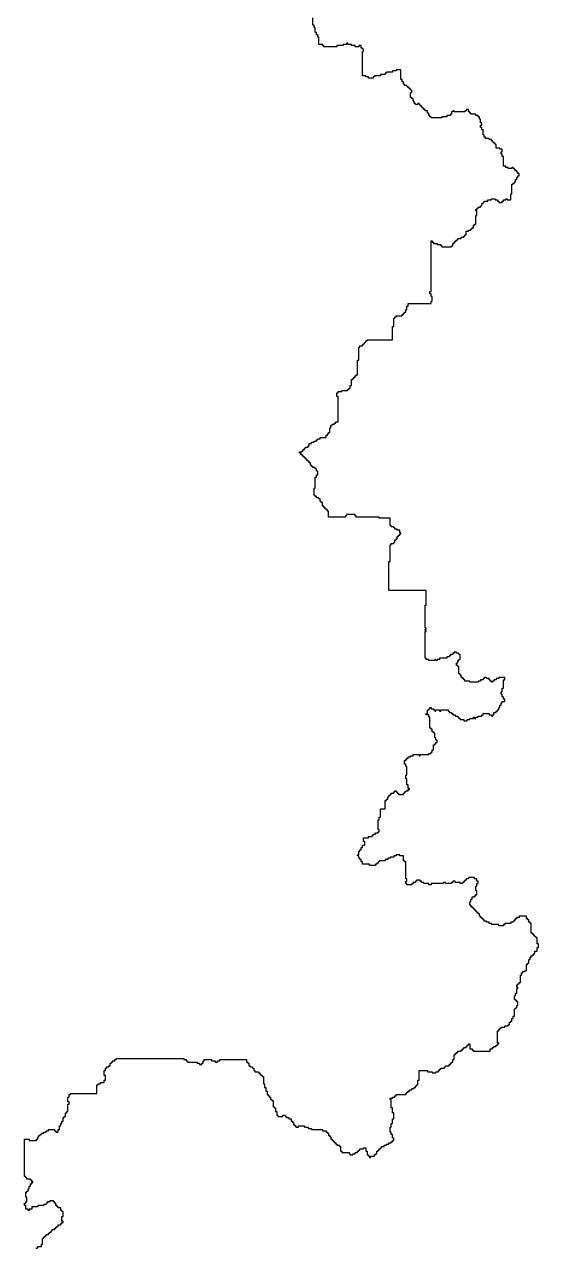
# Model space of a CAD drawing. Header units: inches. Extents: x -98695 to 376223, y 1122520 to 1501782.
# Drawn here: x 4704 to 17845, y 1242495 to 1273808 of the extents above; entities that cross this region are included whole.
import ezdxf

# ---------------------------------------------------------------- set-up
doc = ezdxf.new("R2010")
doc.units = ezdxf.units.IN
doc.header["$MEASUREMENT"] = 0
doc.layers.add('subs1', color=7, linetype='Continuous', true_color=0xc8dcf7)

msp = doc.modelspace()

# ---------------------------------------------------------------- linework, layer by layer
at = {"layer": 'subs1'}
msp.add_polyline3d([(5012, 1242483, 0), (5012, 1242514, 0), (5043, 1242514, 0), (5043, 1242545, 0), (5136, 1242545, 0), (5136, 1242606, 0), (5166, 1242606, 0), (5166, 1242761, 0), (5197, 1242761, 0), (5197, 1242791, 0), (5228, 1242791, 0), (5228, 1242822, 0), (5259, 1242822, 0), (5259, 1242853, 0), (5321, 1242853, 0), (5321, 1242884, 0), (5352, 1242884, 0), (5352, 1242915, 0), (5382, 1242915, 0), (5382, 1242946, 0), (5413, 1242946, 0), (5413, 1242977, 0), (5475, 1242977, 0), (5475, 1243007, 0), (5506, 1243007, 0), (5506, 1243038, 0), (5537, 1243038, 0), (5537, 1243069, 0), (5567, 1243069, 0), (5567, 1243100, 0), (5629, 1243100, 0), (5629, 1243131, 0), (5660, 1243131, 0), (5660, 1243162, 0), (5691, 1243162, 0), (5691, 1243192, 0), (5660, 1243192, 0), (5660, 1243316, 0), (5691, 1243316, 0), (5691, 1243439, 0), (5660, 1243439, 0), (5660, 1243470, 0), (5629, 1243470, 0), (5629, 1243532, 0), (5567, 1243532, 0), (5567, 1243563, 0), (5537, 1243563, 0), (5537, 1243593, 0), (5506, 1243593, 0), (5506, 1243655, 0), (5475, 1243655, 0), (5475, 1243686, 0), (5444, 1243686, 0), (5444, 1243717, 0), (5352, 1243717, 0), (5352, 1243686, 0), (5290, 1243686, 0), (5290, 1243655, 0), (5259, 1243655, 0), (5259, 1243624, 0), (5197, 1243624, 0), (5197, 1243593, 0), (5043, 1243593, 0), (5043, 1243563, 0), (4889, 1243563, 0), (4889, 1243501, 0), (4827, 1243501, 0), (4827, 1243470, 0), (4796, 1243470, 0), (4796, 1243501, 0), (4735, 1243501, 0), (4735, 1243593, 0), (4704, 1243593, 0), (4704, 1243655, 0), (4735, 1243655, 0), (4735, 1243686, 0), (4765, 1243686, 0), (4765, 1243809, 0), (4735, 1243809, 0), (4735, 1243933, 0), (4765, 1243933, 0), (4765, 1243964, 0), (4796, 1243964, 0), (4796, 1244025, 0), (4827, 1244025, 0), (4827, 1244087, 0), (4858, 1244087, 0), (4858, 1244149, 0), (4889, 1244149, 0), (4889, 1244180, 0), (4920, 1244180, 0), (4920, 1244210, 0), (4889, 1244210, 0), (4889, 1244241, 0), (4858, 1244241, 0), (4858, 1244272, 0), (4765, 1244272, 0), (4765, 1244303, 0), (4735, 1244303, 0), (4735, 1244334, 0), (4704, 1244334, 0), (4704, 1245290, 0), (4827, 1245290, 0), (4827, 1245259, 0), (5012, 1245259, 0), (5012, 1245290, 0), (5043, 1245290, 0), (5043, 1245352, 0), (5074, 1245352, 0), (5074, 1245383, 0), (5105, 1245383, 0), (5105, 1245413, 0), (5136, 1245413, 0), (5136, 1245444, 0), (5197, 1245444, 0), (5197, 1245475, 0), (5259, 1245475, 0), (5259, 1245506, 0), (5321, 1245506, 0), (5321, 1245537, 0), (5475, 1245537, 0), (5475, 1245506, 0), (5506, 1245506, 0), (5506, 1245475, 0), (5567, 1245475, 0), (5567, 1245537, 0), (5598, 1245537, 0), (5598, 1245629, 0), (5629, 1245629, 0), (5629, 1245691, 0), (5660, 1245691, 0), (5660, 1245753, 0), (5691, 1245753, 0), (5691, 1245845, 0), (5722, 1245845, 0), (5722, 1245876, 0), (5753, 1245876, 0), (5753, 1245969, 0), (5783, 1245969, 0), (5783, 1246000, 0), (5814, 1246000, 0), (5814, 1246185, 0), (5845, 1246185, 0), (5845, 1246246, 0), (5814, 1246246, 0), (5814, 1246370, 0), (5845, 1246370, 0), (5845, 1246431, 0), (5876, 1246431, 0), (5876, 1246462, 0), (6555, 1246462, 0), (6555, 1246678, 0), (6585, 1246678, 0), (6585, 1246709, 0), (6647, 1246709, 0), (6647, 1246740, 0), (6740, 1246740, 0), (6740, 1246802, 0), (6771, 1246802, 0), (6771, 1246925, 0), (6740, 1246925, 0), (6740, 1247048, 0), (6771, 1247048, 0), (6771, 1247110, 0), (6801, 1247110, 0), (6801, 1247141, 0), (6863, 1247141, 0), (6863, 1247172, 0), (6894, 1247172, 0), (6894, 1247233, 0), (6925, 1247233, 0), (6925, 1247264, 0), (6956, 1247264, 0), (6956, 1247295, 0), (7017, 1247295, 0), (7017, 1247326, 0), (7048, 1247326, 0), (7048, 1247357, 0), (8776, 1247357, 0), (8776, 1247326, 0), (8837, 1247326, 0), (8837, 1247295, 0), (8868, 1247295, 0), (8868, 1247264, 0), (9115, 1247264, 0), (9115, 1247233, 0), (9177, 1247233, 0), (9177, 1247203, 0), (9238, 1247203, 0), (9238, 1247233, 0), (9269, 1247233, 0), (9269, 1247295, 0), (9300, 1247295, 0), (9300, 1247326, 0), (9485, 1247326, 0), (9485, 1247295, 0), (9578, 1247295, 0), (9578, 1247264, 0), (9639, 1247264, 0), (9639, 1247295, 0), (9701, 1247295, 0), (9701, 1247326, 0), (10380, 1247326, 0), (10380, 1247264, 0), (10410, 1247264, 0), (10410, 1247233, 0), (10441, 1247233, 0), (10441, 1247172, 0), (10472, 1247172, 0), (10472, 1247141, 0), (10534, 1247141, 0), (10534, 1247110, 0), (10565, 1247110, 0), (10565, 1247048, 0), (10596, 1247048, 0), (10596, 1247017, 0), (10688, 1247017, 0), (10688, 1246987, 0), (10719, 1246987, 0), (10719, 1246956, 0), (10750, 1246956, 0), (10750, 1246925, 0), (10781, 1246925, 0), (10781, 1246894, 0), (10811, 1246894, 0), (10811, 1246709, 0), (10842, 1246709, 0), (10842, 1246616, 0), (10873, 1246616, 0), (10873, 1246524, 0), (10904, 1246524, 0), (10904, 1246431, 0), (10935, 1246431, 0), (10935, 1246401, 0), (10966, 1246401, 0), (10966, 1246370, 0), (10997, 1246370, 0), (10997, 1246308, 0), (11027, 1246308, 0), (11027, 1246277, 0), (11058, 1246277, 0), (11058, 1246123, 0), (11089, 1246123, 0), (11089, 1246092, 0), (11120, 1246092, 0), (11120, 1246000, 0), (11151, 1246000, 0), (11151, 1245907, 0), (11182, 1245907, 0), (11182, 1245876, 0), (11305, 1245876, 0), (11305, 1245907, 0), (11367, 1245907, 0), (11367, 1245876, 0), (11398, 1245876, 0), (11398, 1245845, 0), (11459, 1245845, 0), (11459, 1245814, 0), (11521, 1245814, 0), (11521, 1245753, 0), (11552, 1245753, 0), (11552, 1245722, 0), (11583, 1245722, 0), (11583, 1245660, 0), (11613, 1245660, 0), (11613, 1245629, 0), (11644, 1245629, 0), (11644, 1245599, 0), (11706, 1245599, 0), (11706, 1245629, 0), (11860, 1245629, 0), (11860, 1245599, 0), (11953, 1245599, 0), (11953, 1245568, 0), (12045, 1245568, 0), (12045, 1245537, 0), (12323, 1245537, 0), (12323, 1245506, 0), (12415, 1245506, 0), (12415, 1245475, 0), (12446, 1245475, 0), (12446, 1245444, 0), (12477, 1245444, 0), (12477, 1245383, 0), (12508, 1245383, 0), (12508, 1245352, 0), (12539, 1245352, 0), (12539, 1245290, 0), (12570, 1245290, 0), (12570, 1245259, 0), (12601, 1245259, 0), (12601, 1245228, 0), (12631, 1245228, 0), (12631, 1245198, 0), (12662, 1245198, 0), (12662, 1245167, 0), (12693, 1245167, 0), (12693, 1245136, 0), (12755, 1245136, 0), (12755, 1245105, 0), (12786, 1245105, 0), (12786, 1244982, 0), (12816, 1244982, 0), (12816, 1244951, 0), (13002, 1244951, 0), (13002, 1244920, 0), (13032, 1244920, 0), (13032, 1244889, 0), (13094, 1244889, 0), (13094, 1244920, 0), (13156, 1244920, 0), (13156, 1244951, 0), (13218, 1244951, 0), (13218, 1244982, 0), (13248, 1244982, 0), (13248, 1245012, 0), (13279, 1245012, 0), (13279, 1245043, 0), (13372, 1245043, 0), (13372, 1245074, 0), (13433, 1245074, 0), (13433, 1244982, 0), (13464, 1244982, 0), (13464, 1244889, 0), (13495, 1244889, 0), (13495, 1244858, 0), (13526, 1244858, 0), (13526, 1244827, 0), (13557, 1244827, 0), (13557, 1244858, 0), (13649, 1244858, 0), (13649, 1244889, 0), (13680, 1244889, 0), (13680, 1244920, 0), (13711, 1244920, 0), (13711, 1244982, 0), (13742, 1244982, 0), (13742, 1245012, 0), (13773, 1245012, 0), (13773, 1245043, 0), (13804, 1245043, 0), (13804, 1245074, 0), (13834, 1245074, 0), (13834, 1245105, 0), (13896, 1245105, 0), (13896, 1245136, 0), (13958, 1245136, 0), (13958, 1245167, 0), (14020, 1245167, 0), (14020, 1245198, 0), (14081, 1245198, 0), (14081, 1245228, 0), (14112, 1245228, 0), (14112, 1245259, 0), (14143, 1245259, 0), (14143, 1245321, 0), (14112, 1245321, 0), (14112, 1245413, 0), (14081, 1245413, 0), (14081, 1245475, 0), (14050, 1245475, 0), (14050, 1245599, 0), (14081, 1245599, 0), (14081, 1245691, 0), (14112, 1245691, 0), (14112, 1245814, 0), (14143, 1245814, 0), (14143, 1245969, 0), (14112, 1245969, 0), (14112, 1246092, 0), (14081, 1246092, 0), (14081, 1246308, 0), (14050, 1246308, 0), (14050, 1246339, 0), (14112, 1246339, 0), (14112, 1246370, 0), (14174, 1246370, 0), (14174, 1246401, 0), (14205, 1246401, 0), (14205, 1246431, 0), (14451, 1246431, 0), (14451, 1246462, 0), (14482, 1246462, 0), (14482, 1246493, 0), (14513, 1246493, 0), (14513, 1246524, 0), (14544, 1246524, 0), (14544, 1246555, 0), (14606, 1246555, 0), (14606, 1246586, 0), (14667, 1246586, 0), (14667, 1246616, 0), (14698, 1246616, 0), (14698, 1246647, 0), (14729, 1246647, 0), (14729, 1246678, 0), (14760, 1246678, 0), (14760, 1246802, 0), (14791, 1246802, 0), (14791, 1247048, 0), (15007, 1247048, 0), (15007, 1247017, 0), (15130, 1247017, 0), (15130, 1246987, 0), (15223, 1246987, 0), (15223, 1247017, 0), (15284, 1247017, 0), (15284, 1247048, 0), (15315, 1247048, 0), (15315, 1247079, 0), (15346, 1247079, 0), (15346, 1247110, 0), (15438, 1247110, 0), (15438, 1247141, 0), (15469, 1247141, 0), (15469, 1247172, 0), (15562, 1247172, 0), (15562, 1247203, 0), (15593, 1247203, 0), (15593, 1247233, 0), (15624, 1247233, 0), (15624, 1247264, 0), (15654, 1247264, 0), (15654, 1247326, 0), (15685, 1247326, 0), (15685, 1247449, 0), (15716, 1247449, 0), (15716, 1247480, 0), (15747, 1247480, 0), (15747, 1247511, 0), (15778, 1247511, 0), (15778, 1247542, 0), (15870, 1247542, 0), (15870, 1247573, 0), (15901, 1247573, 0), (15901, 1247604, 0), (15932, 1247604, 0), (15932, 1247634, 0), (15994, 1247634, 0), (15994, 1247665, 0), (16025, 1247665, 0), (16025, 1247696, 0), (16055, 1247696, 0), (16055, 1247727, 0), (16086, 1247727, 0), (16086, 1247604, 0), (16148, 1247604, 0), (16148, 1247573, 0), (16179, 1247573, 0), (16179, 1247542, 0), (16611, 1247542, 0), (16611, 1247604, 0), (16672, 1247604, 0), (16672, 1247634, 0), (16703, 1247634, 0), (16703, 1247665, 0), (16765, 1247665, 0), (16765, 1247696, 0), (16796, 1247696, 0), (16796, 1247727, 0), (16827, 1247727, 0), (16827, 1247758, 0), (16796, 1247758, 0), (16796, 1248066, 0), (16827, 1248066, 0), (16827, 1248097, 0), (16857, 1248097, 0), (16857, 1248128, 0), (16888, 1248128, 0), (16888, 1248159, 0), (16981, 1248159, 0), (16981, 1248190, 0), (17073, 1248190, 0), (17073, 1248221, 0), (17104, 1248221, 0), (17104, 1248282, 0), (17135, 1248282, 0), (17135, 1248313, 0), (17166, 1248313, 0), (17166, 1248375, 0), (17197, 1248375, 0), (17197, 1248436, 0), (17228, 1248436, 0), (17228, 1248622, 0), (17258, 1248622, 0), (17258, 1248652, 0), (17289, 1248652, 0), (17289, 1248714, 0), (17320, 1248714, 0), (17320, 1248807, 0), (17289, 1248807, 0), (17289, 1248837, 0), (17258, 1248837, 0), (17258, 1248868, 0), (17228, 1248868, 0), (17228, 1248961, 0), (17258, 1248961, 0), (17258, 1249023, 0), (17289, 1249023, 0), (17289, 1249146, 0), (17320, 1249146, 0), (17320, 1249177, 0), (17289, 1249177, 0), (17289, 1249238, 0), (17320, 1249238, 0), (17320, 1249269, 0), (17351, 1249269, 0), (17351, 1249300, 0), (17382, 1249300, 0), (17382, 1249485, 0), (17413, 1249485, 0), (17413, 1249547, 0), (17444, 1249547, 0), (17444, 1249578, 0), (17505, 1249578, 0), (17505, 1249609, 0), (17536, 1249609, 0), (17536, 1249763, 0), (17567, 1249763, 0), (17567, 1249794, 0), (17598, 1249794, 0), (17598, 1249886, 0), (17629, 1249886, 0), (17629, 1249948, 0), (17659, 1249948, 0), (17659, 1249979, 0), (17690, 1249979, 0), (17690, 1250010, 0), (17721, 1250010, 0), (17721, 1250040, 0), (17752, 1250040, 0), (17752, 1250102, 0), (17814, 1250102, 0), (17814, 1250195, 0), (17845, 1250195, 0), (17845, 1250287, 0), (17814, 1250287, 0), (17814, 1250441, 0), (17783, 1250441, 0), (17783, 1250472, 0), (17752, 1250472, 0), (17752, 1250503, 0), (17721, 1250503, 0), (17721, 1250534, 0), (17690, 1250534, 0), (17690, 1250565, 0), (17659, 1250565, 0), (17659, 1250812, 0), (17629, 1250812, 0), (17629, 1250842, 0), (17598, 1250842, 0), (17598, 1250904, 0), (17567, 1250904, 0), (17567, 1250935, 0), (17536, 1250935, 0), (17536, 1250997, 0), (17351, 1250997, 0), (17351, 1250966, 0), (17289, 1250966, 0), (17289, 1250935, 0), (17258, 1250935, 0), (17258, 1250904, 0), (17228, 1250904, 0), (17228, 1250873, 0), (17197, 1250873, 0), (17197, 1250842, 0), (17135, 1250842, 0), (17135, 1250812, 0), (16981, 1250812, 0), (16981, 1250781, 0), (16950, 1250781, 0), (16950, 1250750, 0), (16827, 1250750, 0), (16827, 1250781, 0), (16641, 1250781, 0), (16641, 1250812, 0), (16580, 1250812, 0), (16580, 1250842, 0), (16518, 1250842, 0), (16518, 1250873, 0), (16456, 1250873, 0), (16456, 1250904, 0), (16426, 1250904, 0), (16426, 1250935, 0), (16395, 1250935, 0), (16395, 1250966, 0), (16364, 1250966, 0), (16364, 1250997, 0), (16333, 1250997, 0), (16333, 1251058, 0), (16302, 1251058, 0), (16302, 1251089, 0), (16271, 1251089, 0), (16271, 1251120, 0), (16240, 1251120, 0), (16240, 1251151, 0), (16210, 1251151, 0), (16210, 1251182, 0), (16179, 1251182, 0), (16179, 1251213, 0), (16148, 1251213, 0), (16148, 1251244, 0), (16117, 1251244, 0), (16117, 1251274, 0), (16086, 1251274, 0), (16086, 1251367, 0), (16117, 1251367, 0), (16117, 1251429, 0), (16148, 1251429, 0), (16148, 1251490, 0), (16210, 1251490, 0), (16210, 1251521, 0), (16240, 1251521, 0), (16240, 1251552, 0), (16271, 1251552, 0), (16271, 1251645, 0), (16240, 1251645, 0), (16240, 1251768, 0), (16271, 1251768, 0), (16271, 1251830, 0), (16302, 1251830, 0), (16302, 1251891, 0), (16271, 1251891, 0), (16271, 1251953, 0), (16210, 1251953, 0), (16210, 1251984, 0), (16055, 1251984, 0), (16055, 1251953, 0), (15994, 1251953, 0), (15994, 1251922, 0), (15963, 1251922, 0), (15963, 1251891, 0), (15932, 1251891, 0), (15932, 1251860, 0), (15901, 1251860, 0), (15901, 1251830, 0), (15839, 1251830, 0), (15839, 1251860, 0), (15716, 1251860, 0), (15716, 1251891, 0), (15654, 1251891, 0), (15654, 1251860, 0), (15624, 1251860, 0), (15624, 1251830, 0), (15469, 1251830, 0), (15469, 1251860, 0), (15408, 1251860, 0), (15408, 1251830, 0), (15099, 1251830, 0), (15099, 1251799, 0), (15037, 1251799, 0), (15037, 1251830, 0), (14914, 1251830, 0), (14914, 1251860, 0), (14852, 1251860, 0), (14852, 1251891, 0), (14822, 1251891, 0), (14822, 1251922, 0), (14729, 1251922, 0), (14729, 1251891, 0), (14698, 1251891, 0), (14698, 1251860, 0), (14636, 1251860, 0), (14636, 1251830, 0), (14606, 1251830, 0), (14606, 1251799, 0), (14482, 1251799, 0), (14482, 1251830, 0), (14451, 1251830, 0), (14451, 1251891, 0), (14482, 1251891, 0), (14482, 1251953, 0), (14451, 1251953, 0), (14451, 1252385, 0), (14421, 1252385, 0), (14421, 1252416, 0), (14390, 1252416, 0), (14390, 1252539, 0), (14297, 1252539, 0), (14297, 1252570, 0), (14205, 1252570, 0), (14205, 1252539, 0), (14143, 1252539, 0), (14143, 1252508, 0), (14050, 1252508, 0), (14050, 1252477, 0), (13989, 1252477, 0), (13989, 1252447, 0), (13927, 1252447, 0), (13927, 1252416, 0), (13773, 1252416, 0), (13773, 1252385, 0), (13742, 1252385, 0), (13742, 1252354, 0), (13711, 1252354, 0), (13711, 1252323, 0), (13680, 1252323, 0), (13680, 1252292, 0), (13526, 1252292, 0), (13526, 1252323, 0), (13341, 1252323, 0), (13341, 1252385, 0), (13310, 1252385, 0), (13310, 1252447, 0), (13279, 1252447, 0), (13279, 1252477, 0), (13248, 1252477, 0), (13248, 1252539, 0), (13218, 1252539, 0), (13218, 1252570, 0), (13248, 1252570, 0), (13248, 1252662, 0), (13279, 1252662, 0), (13279, 1252693, 0), (13310, 1252693, 0), (13310, 1252755, 0), (13341, 1252755, 0), (13341, 1252817, 0), (13403, 1252817, 0), (13403, 1252909, 0), (13372, 1252909, 0), (13372, 1253002, 0), (13495, 1253002, 0), (13495, 1253033, 0), (13588, 1253033, 0), (13588, 1253063, 0), (13619, 1253063, 0), (13619, 1253094, 0), (13680, 1253094, 0), (13680, 1253125, 0), (13742, 1253125, 0), (13742, 1253156, 0), (13773, 1253156, 0), (13773, 1253218, 0), (13742, 1253218, 0), (13742, 1253464, 0), (13773, 1253464, 0), (13773, 1253526, 0), (13804, 1253526, 0), (13804, 1253742, 0), (13927, 1253742, 0), (13927, 1253958, 0), (13958, 1253958, 0), (13958, 1253989, 0), (13989, 1253989, 0), (13989, 1254051, 0), (14020, 1254051, 0), (14020, 1254081, 0), (14050, 1254081, 0), (14050, 1254112, 0), (14081, 1254112, 0), (14081, 1254143, 0), (14143, 1254143, 0), (14143, 1254174, 0), (14174, 1254174, 0), (14174, 1254205, 0), (14205, 1254205, 0), (14205, 1254174, 0), (14235, 1254174, 0), (14235, 1254143, 0), (14266, 1254143, 0), (14266, 1254112, 0), (14390, 1254112, 0), (14390, 1254143, 0), (14421, 1254143, 0), (14421, 1254174, 0), (14451, 1254174, 0), (14451, 1254205, 0), (14513, 1254205, 0), (14513, 1254236, 0), (14544, 1254236, 0), (14544, 1254266, 0), (14513, 1254266, 0), (14513, 1254359, 0), (14482, 1254359, 0), (14482, 1254513, 0), (14451, 1254513, 0), (14451, 1254606, 0), (14482, 1254606, 0), (14482, 1254822, 0), (14451, 1254822, 0), (14451, 1254883, 0), (14421, 1254883, 0), (14421, 1254976, 0), (14451, 1254976, 0), (14451, 1255007, 0), (14482, 1255007, 0), (14482, 1255038, 0), (14513, 1255038, 0), (14513, 1255069, 0), (14575, 1255069, 0), (14575, 1255099, 0), (14636, 1255099, 0), (14636, 1255130, 0), (14791, 1255130, 0), (14791, 1255099, 0), (14822, 1255099, 0), (14822, 1255130, 0), (15037, 1255130, 0), (15037, 1255161, 0), (15099, 1255161, 0), (15099, 1255192, 0), (15130, 1255192, 0), (15130, 1255254, 0), (15161, 1255254, 0), (15161, 1255377, 0), (15192, 1255377, 0), (15192, 1255408, 0), (15223, 1255408, 0), (15223, 1255439, 0), (15253, 1255439, 0), (15253, 1255500, 0), (15223, 1255500, 0), (15223, 1255562, 0), (15192, 1255562, 0), (15192, 1255685, 0), (15161, 1255685, 0), (15161, 1255716, 0), (15130, 1255716, 0), (15130, 1255778, 0), (15099, 1255778, 0), (15099, 1255809, 0), (15068, 1255809, 0), (15068, 1256086, 0), (15037, 1256086, 0), (15037, 1256148, 0), (14976, 1256148, 0), (14976, 1256179, 0), (15007, 1256179, 0), (15007, 1256272, 0), (15037, 1256272, 0), (15037, 1256302, 0), (15068, 1256302, 0), (15068, 1256333, 0), (15099, 1256333, 0), (15099, 1256302, 0), (15161, 1256302, 0), (15161, 1256272, 0), (15192, 1256272, 0), (15192, 1256241, 0), (15223, 1256241, 0), (15223, 1256272, 0), (15315, 1256272, 0), (15315, 1256241, 0), (15346, 1256241, 0), (15346, 1256272, 0), (15531, 1256272, 0), (15531, 1256241, 0), (15562, 1256241, 0), (15562, 1256210, 0), (15624, 1256210, 0), (15624, 1256179, 0), (15654, 1256179, 0), (15654, 1256148, 0), (15716, 1256148, 0), (15716, 1256117, 0), (15778, 1256117, 0), (15778, 1256086, 0), (15809, 1256086, 0), (15809, 1256056, 0), (15839, 1256056, 0), (15839, 1256025, 0), (15932, 1256025, 0), (15932, 1255994, 0), (16025, 1255994, 0), (16025, 1256025, 0), (16086, 1256025, 0), (16086, 1256056, 0), (16179, 1256056, 0), (16179, 1256086, 0), (16210, 1256086, 0), (16210, 1256056, 0), (16240, 1256056, 0), (16240, 1256086, 0), (16302, 1256086, 0), (16302, 1256117, 0), (16395, 1256117, 0), (16395, 1256148, 0), (16426, 1256148, 0), (16426, 1256179, 0), (16580, 1256179, 0), (16580, 1256148, 0), (16641, 1256148, 0), (16641, 1256117, 0), (16672, 1256117, 0), (16672, 1256148, 0), (16703, 1256148, 0), (16703, 1256210, 0), (16765, 1256210, 0), (16765, 1256241, 0), (16796, 1256241, 0), (16796, 1256272, 0), (16827, 1256272, 0), (16827, 1256333, 0), (16857, 1256333, 0), (16857, 1256395, 0), (16888, 1256395, 0), (16888, 1256457, 0), (16919, 1256457, 0), (16919, 1256487, 0), (16981, 1256487, 0), (16981, 1256549, 0), (16950, 1256549, 0), (16950, 1256611, 0), (16919, 1256611, 0), (16919, 1256673, 0), (16888, 1256673, 0), (16888, 1256734, 0), (16919, 1256734, 0), (16919, 1256827, 0), (16950, 1256827, 0), (16950, 1257043, 0), (16981, 1257043, 0), (16981, 1257104, 0), (16827, 1257104, 0), (16827, 1257074, 0), (16765, 1257074, 0), (16765, 1257043, 0), (16703, 1257043, 0), (16703, 1257012, 0), (16672, 1257012, 0), (16672, 1256981, 0), (16641, 1256981, 0), (16641, 1257012, 0), (16611, 1257012, 0), (16611, 1257043, 0), (16580, 1257043, 0), (16580, 1257074, 0), (16518, 1257074, 0), (16518, 1257104, 0), (16456, 1257104, 0), (16456, 1257074, 0), (16426, 1257074, 0), (16426, 1257043, 0), (16364, 1257043, 0), (16364, 1257012, 0), (16302, 1257012, 0), (16302, 1256981, 0), (16086, 1256981, 0), (16086, 1257012, 0), (15963, 1257012, 0), (15963, 1257043, 0), (15932, 1257043, 0), (15932, 1257074, 0), (15901, 1257074, 0), (15901, 1257104, 0), (15870, 1257104, 0), (15870, 1257166, 0), (15839, 1257166, 0), (15839, 1257197, 0), (15809, 1257197, 0), (15809, 1257382, 0), (15778, 1257382, 0), (15778, 1257413, 0), (15747, 1257413, 0), (15747, 1257475, 0), (15778, 1257475, 0), (15778, 1257536, 0), (15809, 1257536, 0), (15809, 1257567, 0), (15839, 1257567, 0), (15839, 1257690, 0), (15809, 1257690, 0), (15809, 1257721, 0), (15747, 1257721, 0), (15747, 1257752, 0), (15685, 1257752, 0), (15685, 1257721, 0), (15654, 1257721, 0), (15654, 1257690, 0), (15593, 1257690, 0), (15593, 1257660, 0), (15562, 1257660, 0), (15562, 1257629, 0), (15500, 1257629, 0), (15500, 1257598, 0), (15315, 1257598, 0), (15315, 1257567, 0), (15253, 1257567, 0), (15253, 1257536, 0), (15223, 1257536, 0), (15223, 1257567, 0), (15192, 1257567, 0), (15192, 1257536, 0), (15037, 1257536, 0), (15037, 1257567, 0), (14976, 1257567, 0), (14976, 1257598, 0), (14945, 1257598, 0), (14945, 1258277, 0), (14976, 1258277, 0), (14976, 1258307, 0), (14945, 1258307, 0), (14945, 1258338, 0), (14976, 1258338, 0), (14976, 1258369, 0), (14945, 1258369, 0), (14945, 1258955, 0), (14976, 1258955, 0), (14976, 1259325, 0), (14020, 1259325, 0), (14020, 1260066, 0), (14050, 1260066, 0), (14050, 1260498, 0), (14081, 1260498, 0), (14081, 1260528, 0), (14143, 1260528, 0), (14143, 1260559, 0), (14174, 1260559, 0), (14174, 1260621, 0), (14205, 1260621, 0), (14205, 1260652, 0), (14235, 1260652, 0), (14235, 1260713, 0), (14266, 1260713, 0), (14266, 1260744, 0), (14297, 1260744, 0), (14297, 1260775, 0), (14328, 1260775, 0), (14328, 1260806, 0), (14297, 1260806, 0), (14297, 1260868, 0), (14235, 1260868, 0), (14235, 1260899, 0), (14174, 1260899, 0), (14174, 1260929, 0), (14143, 1260929, 0), (14143, 1260960, 0), (14081, 1260960, 0), (14081, 1260991, 0), (14050, 1260991, 0), (14050, 1261176, 0), (13773, 1261176, 0), (13773, 1261207, 0), (13187, 1261207, 0), (13187, 1261238, 0), (13156, 1261238, 0), (13156, 1261269, 0), (12940, 1261269, 0), (12940, 1261238, 0), (12909, 1261238, 0), (12909, 1261207, 0), (12477, 1261207, 0), (12477, 1261361, 0), (12446, 1261361, 0), (12446, 1261392, 0), (12415, 1261392, 0), (12415, 1261423, 0), (12385, 1261423, 0), (12385, 1261454, 0), (12354, 1261454, 0), (12354, 1261485, 0), (12323, 1261485, 0), (12323, 1261577, 0), (12292, 1261577, 0), (12292, 1261608, 0), (12261, 1261608, 0), (12261, 1261670, 0), (12230, 1261670, 0), (12230, 1261701, 0), (12169, 1261701, 0), (12169, 1261731, 0), (12138, 1261731, 0), (12138, 1261762, 0), (12107, 1261762, 0), (12107, 1261947, 0), (12138, 1261947, 0), (12138, 1262225, 0), (12169, 1262225, 0), (12169, 1262287, 0), (12200, 1262287, 0), (12200, 1262379, 0), (12169, 1262379, 0), (12169, 1262441, 0), (12138, 1262441, 0), (12138, 1262472, 0), (12076, 1262472, 0), (12076, 1262503, 0), (12045, 1262503, 0), (12045, 1262533, 0), (12014, 1262533, 0), (12014, 1262595, 0), (11984, 1262595, 0), (11984, 1262626, 0), (11953, 1262626, 0), (11953, 1262657, 0), (11922, 1262657, 0), (11922, 1262688, 0), (11891, 1262688, 0), (11891, 1262719, 0), (11860, 1262719, 0), (11860, 1262749, 0), (11829, 1262749, 0), (11829, 1262780, 0), (11799, 1262780, 0), (11799, 1262811, 0), (11768, 1262811, 0), (11768, 1262842, 0), (11737, 1262842, 0), (11737, 1262873, 0), (11799, 1262873, 0), (11799, 1262904, 0), (11829, 1262904, 0), (11829, 1262934, 0), (11860, 1262934, 0), (11860, 1262965, 0), (11891, 1262965, 0), (11891, 1262996, 0), (11953, 1262996, 0), (11953, 1263027, 0), (11984, 1263027, 0), (11984, 1263089, 0), (12045, 1263089, 0), (12045, 1263120, 0), (12107, 1263120, 0), (12107, 1263150, 0), (12169, 1263150, 0), (12169, 1263181, 0), (12200, 1263181, 0), (12200, 1263212, 0), (12261, 1263212, 0), (12261, 1263243, 0), (12415, 1263243, 0), (12415, 1263305, 0), (12446, 1263305, 0), (12446, 1263335, 0), (12477, 1263335, 0), (12477, 1263366, 0), (12508, 1263366, 0), (12508, 1263490, 0), (12539, 1263490, 0), (12539, 1263551, 0), (12570, 1263551, 0), (12570, 1263582, 0), (12631, 1263582, 0), (12631, 1263613, 0), (12662, 1263613, 0), (12662, 1263644, 0), (12724, 1263644, 0), (12724, 1264292, 0), (12693, 1264292, 0), (12693, 1264384, 0), (12724, 1264384, 0), (12724, 1264415, 0), (12816, 1264415, 0), (12816, 1264446, 0), (12971, 1264446, 0), (12971, 1264477, 0), (13002, 1264477, 0), (13002, 1264508, 0), (13032, 1264508, 0), (13032, 1264569, 0), (13063, 1264569, 0), (13063, 1264724, 0), (13094, 1264724, 0), (13094, 1264754, 0), (13125, 1264754, 0), (13125, 1264785, 0), (13156, 1264785, 0), (13156, 1264816, 0), (13187, 1264816, 0), (13187, 1264847, 0), (13218, 1264847, 0), (13218, 1265217, 0), (13248, 1265217, 0), (13248, 1265556, 0), (13279, 1265556, 0), (13279, 1265587, 0), (13341, 1265587, 0), (13341, 1265618, 0), (13372, 1265618, 0), (13372, 1265649, 0), (13403, 1265649, 0), (13403, 1265680, 0), (13433, 1265680, 0), (13433, 1265711, 0), (13464, 1265711, 0), (13464, 1265742, 0), (14112, 1265742, 0), (14112, 1266081, 0), (14143, 1266081, 0), (14143, 1266297, 0), (14174, 1266297, 0), (14174, 1266328, 0), (14205, 1266328, 0), (14205, 1266358, 0), (14359, 1266358, 0), (14359, 1266389, 0), (14390, 1266389, 0), (14390, 1266420, 0), (14421, 1266420, 0), (14421, 1266451, 0), (14451, 1266451, 0), (14451, 1266513, 0), (14482, 1266513, 0), (14482, 1266605, 0), (14513, 1266605, 0), (14513, 1266667, 0), (15099, 1266667, 0), (15099, 1266729, 0), (15130, 1266729, 0), (15130, 1266852, 0), (15099, 1266852, 0), (15099, 1266914, 0), (15068, 1266914, 0), (15068, 1266975, 0), (15099, 1266975, 0), (15099, 1268271, 0), (15130, 1268271, 0), (15130, 1268240, 0), (15161, 1268240, 0), (15161, 1268209, 0), (15253, 1268209, 0), (15253, 1268178, 0), (15346, 1268178, 0), (15346, 1268148, 0), (15377, 1268148, 0), (15377, 1268117, 0), (15624, 1268117, 0), (15624, 1268148, 0), (15654, 1268148, 0), (15654, 1268209, 0), (15685, 1268209, 0), (15685, 1268240, 0), (15716, 1268240, 0), (15716, 1268271, 0), (15747, 1268271, 0), (15747, 1268302, 0), (15778, 1268302, 0), (15778, 1268333, 0), (15870, 1268333, 0), (15870, 1268364, 0), (15932, 1268364, 0), (15932, 1268394, 0), (15963, 1268394, 0), (15963, 1268425, 0), (15994, 1268425, 0), (15994, 1268518, 0), (16055, 1268518, 0), (16055, 1268549, 0), (16117, 1268549, 0), (16117, 1268579, 0), (16148, 1268579, 0), (16148, 1268610, 0), (16179, 1268610, 0), (16179, 1268672, 0), (16210, 1268672, 0), (16210, 1268703, 0), (16240, 1268703, 0), (16240, 1268919, 0), (16271, 1268919, 0), (16271, 1269042, 0), (16240, 1269042, 0), (16240, 1269073, 0), (16271, 1269073, 0), (16271, 1269104, 0), (16302, 1269104, 0), (16302, 1269135, 0), (16364, 1269135, 0), (16364, 1269166, 0), (16395, 1269166, 0), (16395, 1269227, 0), (16426, 1269227, 0), (16426, 1269258, 0), (16456, 1269258, 0), (16456, 1269289, 0), (16549, 1269289, 0), (16549, 1269320, 0), (16641, 1269320, 0), (16641, 1269351, 0), (16734, 1269351, 0), (16734, 1269320, 0), (16796, 1269320, 0), (16796, 1269289, 0), (16827, 1269289, 0), (16827, 1269258, 0), (16919, 1269258, 0), (16919, 1269289, 0), (16950, 1269289, 0), (16950, 1269320, 0), (17012, 1269320, 0), (17012, 1269351, 0), (17043, 1269351, 0), (17043, 1269320, 0), (17135, 1269320, 0), (17135, 1269474, 0), (17166, 1269474, 0), (17166, 1269721, 0), (17197, 1269721, 0), (17197, 1269752, 0), (17228, 1269752, 0), (17228, 1269782, 0), (17258, 1269782, 0), (17258, 1269844, 0), (17289, 1269844, 0), (17289, 1269906, 0), (17320, 1269906, 0), (17320, 1269937, 0), (17351, 1269937, 0), (17351, 1269998, 0), (17320, 1269998, 0), (17320, 1270029, 0), (17289, 1270029, 0), (17289, 1270060, 0), (17258, 1270060, 0), (17258, 1270091, 0), (17228, 1270091, 0), (17228, 1270122, 0), (17197, 1270122, 0), (17197, 1270153, 0), (17166, 1270153, 0), (17166, 1270122, 0), (17073, 1270122, 0), (17073, 1270153, 0), (17012, 1270153, 0), (17012, 1270183, 0), (16950, 1270183, 0), (16950, 1270430, 0), (16919, 1270430, 0), (16919, 1270492, 0), (16888, 1270492, 0), (16888, 1270554, 0), (16919, 1270554, 0), (16919, 1270615, 0), (16857, 1270615, 0), (16857, 1270646, 0), (16765, 1270646, 0), (16765, 1270739, 0), (16734, 1270739, 0), (16734, 1270770, 0), (16703, 1270770, 0), (16703, 1270800, 0), (16672, 1270800, 0), (16672, 1270831, 0), (16641, 1270831, 0), (16641, 1270862, 0), (16580, 1270862, 0), (16580, 1270893, 0), (16487, 1270893, 0), (16487, 1270924, 0), (16456, 1270924, 0), (16456, 1270985, 0), (16426, 1270985, 0), (16426, 1271109, 0), (16395, 1271109, 0), (16395, 1271171, 0), (16364, 1271171, 0), (16364, 1271232, 0), (16395, 1271232, 0), (16395, 1271294, 0), (16364, 1271294, 0), (16364, 1271386, 0), (16333, 1271386, 0), (16333, 1271448, 0), (16302, 1271448, 0), (16302, 1271479, 0), (16240, 1271479, 0), (16240, 1271510, 0), (16117, 1271510, 0), (16117, 1271541, 0), (16086, 1271541, 0), (16086, 1271572, 0), (16055, 1271572, 0), (16055, 1271633, 0), (15994, 1271633, 0), (15994, 1271602, 0), (15963, 1271602, 0), (15963, 1271572, 0), (15685, 1271572, 0), (15685, 1271602, 0), (15654, 1271602, 0), (15654, 1271572, 0), (15624, 1271572, 0), (15624, 1271510, 0), (15593, 1271510, 0), (15593, 1271479, 0), (15500, 1271479, 0), (15500, 1271448, 0), (15377, 1271448, 0), (15377, 1271417, 0), (15099, 1271417, 0), (15099, 1271448, 0), (15068, 1271448, 0), (15068, 1271479, 0), (15037, 1271479, 0), (15037, 1271541, 0), (15007, 1271541, 0), (15007, 1271602, 0), (14945, 1271602, 0), (14945, 1271633, 0), (14914, 1271633, 0), (14914, 1271664, 0), (14883, 1271664, 0), (14883, 1271695, 0), (14852, 1271695, 0), (14852, 1271726, 0), (14822, 1271726, 0), (14822, 1271757, 0), (14791, 1271757, 0), (14791, 1271788, 0), (14760, 1271788, 0), (14760, 1271757, 0), (14698, 1271757, 0), (14698, 1271788, 0), (14667, 1271788, 0), (14667, 1271849, 0), (14636, 1271849, 0), (14636, 1271911, 0), (14606, 1271911, 0), (14606, 1271942, 0), (14575, 1271942, 0), (14575, 1272065, 0), (14606, 1272065, 0), (14606, 1272127, 0), (14575, 1272127, 0), (14575, 1272158, 0), (14544, 1272158, 0), (14544, 1272189, 0), (14513, 1272189, 0), (14513, 1272219, 0), (14482, 1272219, 0), (14482, 1272250, 0), (14421, 1272250, 0), (14421, 1272281, 0), (14390, 1272281, 0), (14390, 1272343, 0), (14359, 1272343, 0), (14359, 1272404, 0), (14328, 1272404, 0), (14328, 1272651, 0), (14205, 1272651, 0), (14205, 1272620, 0), (14112, 1272620, 0), (14112, 1272590, 0), (13958, 1272590, 0), (13958, 1272559, 0), (13927, 1272559, 0), (13927, 1272528, 0), (13804, 1272528, 0), (13804, 1272497, 0), (13649, 1272497, 0), (13649, 1272466, 0), (13619, 1272466, 0), (13619, 1272435, 0), (13495, 1272435, 0), (13495, 1272466, 0), (13433, 1272466, 0), (13433, 1272497, 0), (13341, 1272497, 0), (13341, 1273114, 0), (13372, 1273114, 0), (13372, 1273176, 0), (13341, 1273176, 0), (13341, 1273206, 0), (13310, 1273206, 0), (13310, 1273268, 0), (13248, 1273268, 0), (13248, 1273237, 0), (13156, 1273237, 0), (13156, 1273268, 0), (13063, 1273268, 0), (13063, 1273299, 0), (12971, 1273299, 0), (12971, 1273330, 0), (12940, 1273330, 0), (12940, 1273299, 0), (12847, 1273299, 0), (12847, 1273268, 0), (12693, 1273268, 0), (12693, 1273237, 0), (12354, 1273237, 0), (12354, 1273268, 0), (12323, 1273268, 0), (12323, 1273299, 0), (12230, 1273299, 0), (12230, 1273484, 0), (12200, 1273484, 0), (12200, 1273546, 0), (12169, 1273546, 0), (12169, 1273607, 0), (12138, 1273607, 0), (12138, 1273731, 0), (12107, 1273731, 0), (12107, 1273793, 0), (12076, 1273793, 0), (12076, 1273978, 0)], dxfattribs=at)

doc.saveas('drawing.dxf')
